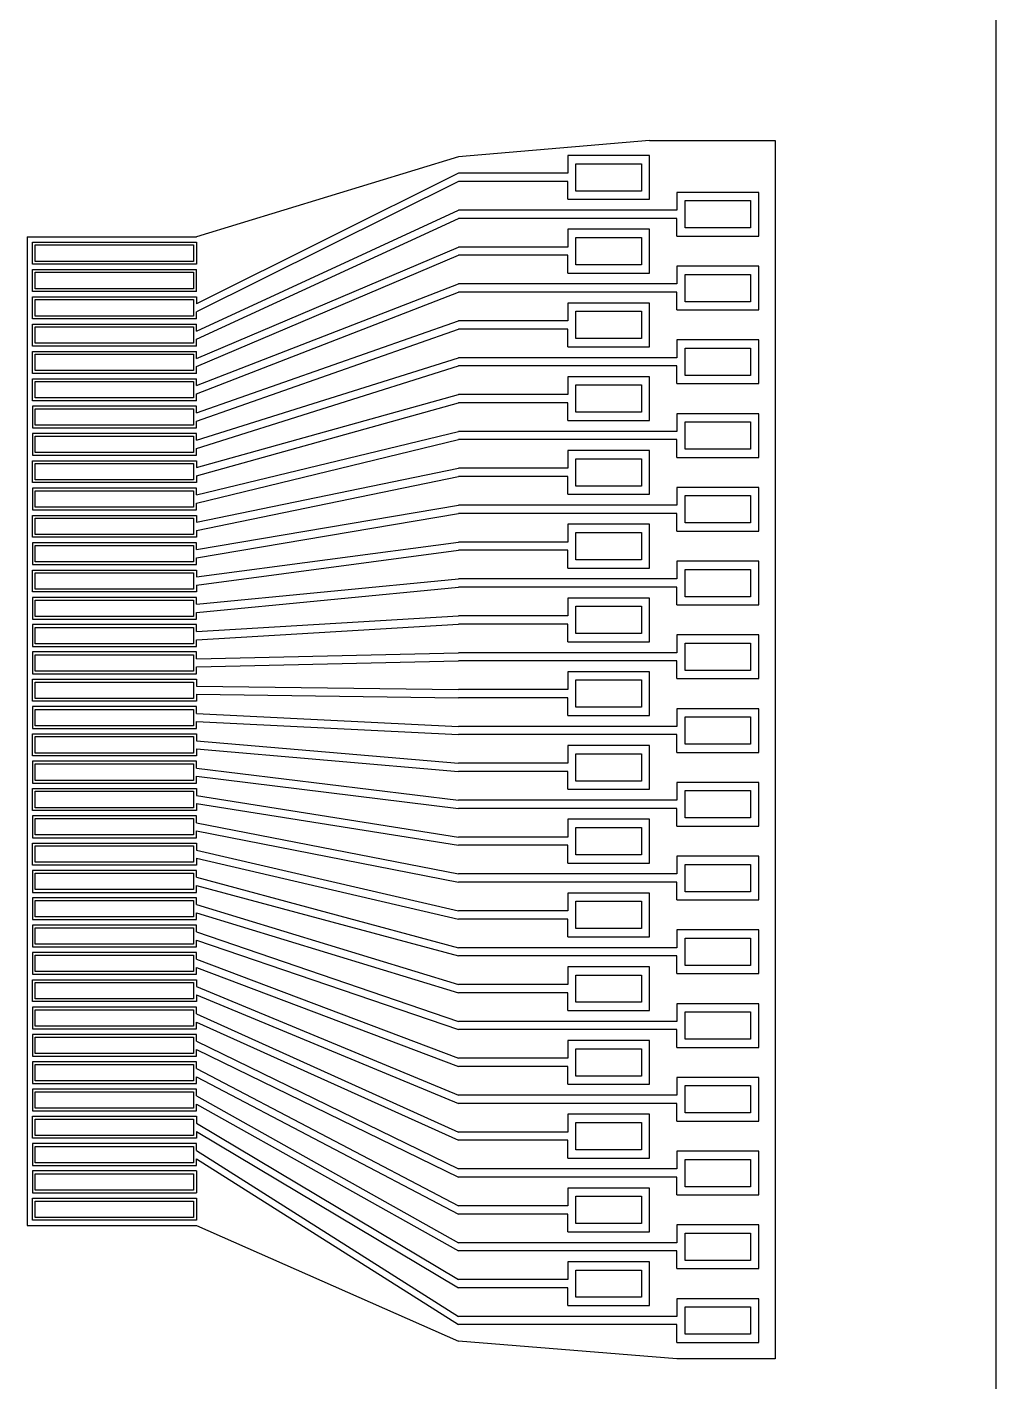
# Model space of a CAD drawing. Header units: inches. Extents: x 22 to 209, y 18 to 88.
# Drawn here: x 44.18 to 61.92, y 35.08 to 59.88 of the extents above; entities that cross this region are included whole.
import ezdxf

# ---------------------------------------------------------------- set-up
doc = ezdxf.new("R2010")
doc.units = ezdxf.units.IN
doc.header["$MEASUREMENT"] = 0
for name, color, linetype in [('Foil', 5, 'Continuous'), ('Hole', 1, 'Continuous'), ('Outline', 93, 'Continuous')]:
    doc.layers.add(name, color=color, linetype=linetype)

msp = doc.modelspace()

# ---------------------------------------------------------------- linework, layer by layer
at = {"layer": 'Foil'}
for p, q in [((61.92, 87.51), (61.92, 17.51)), ((55.577, 57.527), (54.077, 57.527)), ((54.077, 57.527), (54.077, 57.202)), ((55.577, 56.727), (55.577, 57.527)), ((52.077, 57.202), (47.277, 54.815)), ((52.077, 57.052), (47.277, 54.665)), ((54.077, 57.202), (52.077, 57.202)), ((54.077, 57.052), (52.077, 57.052)), ((54.077, 56.727), (54.077, 57.052)), ((57.577, 56.852), (56.077, 56.852)), ((56.077, 56.852), (56.077, 56.527)), ((57.577, 56.052), (57.577, 56.852)), ((54.077, 56.727), (55.577, 56.727)), ((47.277, 54.315), (52.077, 56.527)), ((47.277, 54.165), (52.077, 56.377)), ((56.077, 56.527), (52.077, 56.527)), ((56.077, 56.377), (52.077, 56.377)), ((56.077, 56.052), (56.077, 56.377)), ((55.577, 56.177), (54.077, 56.177)), ((54.077, 56.177), (54.077, 55.852)), ((55.577, 55.377), (55.577, 56.177)), ((56.077, 56.052), (57.577, 56.052)), ((44.277, 55.54), (44.277, 55.94)), ((44.277, 55.94), (47.277, 55.94)), ((47.277, 55.94), (47.277, 55.54)), ((47.277, 53.815), (52.077, 55.852)), ((54.077, 55.852), (52.077, 55.852)), ((47.277, 53.665), (52.077, 55.702)), ((54.077, 55.702), (52.077, 55.702)), ((54.077, 55.377), (54.077, 55.702)), ((47.277, 55.54), (44.277, 55.54)), ((44.277, 55.04), (44.277, 55.44)), ((44.277, 55.44), (47.277, 55.44)), ((47.277, 55.04), (47.277, 55.44)), ((54.077, 55.377), (55.577, 55.377)), ((57.577, 55.502), (56.077, 55.502)), ((56.077, 55.502), (56.077, 55.177)), ((57.577, 54.702), (57.577, 55.502)), ((47.277, 53.315), (52.077, 55.177)), ((56.077, 55.177), (52.077, 55.177)), ((47.277, 55.04), (44.277, 55.04)), ((44.277, 54.54), (44.277, 54.94)), ((44.277, 54.94), (47.277, 54.94)), ((47.277, 53.165), (52.077, 55.027)), ((47.277, 54.94), (47.277, 54.815)), ((56.077, 55.027), (52.077, 55.027)), ((55.577, 54.827), (54.077, 54.827)), ((54.077, 54.827), (54.077, 54.502)), ((55.577, 54.027), (55.577, 54.827)), ((56.077, 54.702), (56.077, 55.027)), ((47.277, 54.54), (47.277, 54.665)), ((56.077, 54.702), (57.577, 54.702)), ((47.277, 54.54), (44.277, 54.54)), ((44.277, 54.04), (44.277, 54.44)), ((44.277, 54.44), (47.277, 54.44)), ((47.277, 52.815), (52.077, 54.502)), ((47.277, 54.315), (47.277, 54.44)), ((47.277, 52.665), (52.077, 54.352)), ((54.077, 54.502), (52.077, 54.502)), ((54.077, 54.352), (52.077, 54.352)), ((54.077, 54.027), (54.077, 54.352)), ((47.277, 54.04), (47.277, 54.165)), ((57.577, 54.152), (56.077, 54.152)), ((56.077, 54.152), (56.077, 53.827)), ((57.577, 53.352), (57.577, 54.152)), ((47.277, 54.04), (44.277, 54.04)), ((44.277, 53.54), (44.277, 53.94)), ((44.277, 53.94), (47.277, 53.94)), ((47.277, 53.815), (47.277, 53.94)), ((47.277, 52.315), (52.077, 53.827)), ((56.077, 53.827), (52.077, 53.827)), ((54.077, 54.027), (55.577, 54.027)), ((47.277, 52.165), (52.077, 53.677)), ((47.277, 53.54), (47.277, 53.665)), ((56.077, 53.677), (52.077, 53.677)), ((56.077, 53.352), (56.077, 53.677)), ((47.277, 53.54), (44.277, 53.54)), ((44.277, 53.04), (44.277, 53.44)), ((44.277, 53.44), (47.277, 53.44)), ((47.277, 53.315), (47.277, 53.44)), ((55.577, 53.477), (54.077, 53.477)), ((54.077, 53.477), (54.077, 53.152)), ((55.577, 52.677), (55.577, 53.477)), ((56.077, 53.352), (57.577, 53.352)), ((47.277, 53.04), (47.277, 53.165)), ((47.277, 51.815), (52.077, 53.152)), ((54.077, 53.152), (52.077, 53.152)), ((47.277, 53.04), (44.277, 53.04)), ((47.277, 52.94), (44.277, 52.94)), ((44.277, 52.94), (44.277, 52.54)), ((47.277, 51.665), (52.077, 53.002)), ((47.277, 52.815), (47.277, 52.94)), ((54.077, 53.002), (52.077, 53.002)), ((54.077, 52.677), (54.077, 53.002)), ((47.277, 52.54), (47.277, 52.665)), ((54.077, 52.677), (55.577, 52.677)), ((57.577, 52.802), (56.077, 52.802)), ((56.077, 52.802), (56.077, 52.477)), ((57.577, 52.002), (57.577, 52.802)), ((44.277, 52.54), (47.277, 52.54)), ((47.277, 52.44), (44.277, 52.44)), ((44.277, 52.44), (44.277, 52.04)), ((47.277, 51.315), (52.077, 52.477)), ((47.277, 52.315), (47.277, 52.44)), ((56.077, 52.477), (52.077, 52.477)), ((47.277, 51.165), (52.077, 52.327)), ((47.277, 52.04), (47.277, 52.165)), ((56.077, 52.327), (52.077, 52.327)), ((55.577, 52.127), (54.077, 52.127)), ((54.077, 52.127), (54.077, 51.802)), ((55.577, 51.327), (55.577, 52.127)), ((56.077, 52.002), (56.077, 52.327)), ((44.277, 52.04), (47.277, 52.04)), ((44.277, 51.54), (44.277, 51.94)), ((44.277, 51.94), (47.277, 51.94)), ((47.277, 51.94), (47.277, 51.815)), ((56.077, 52.002), (57.577, 52.002)), ((47.277, 50.815), (52.077, 51.802)), ((47.277, 51.665), (47.277, 51.54)), ((47.277, 50.665), (52.077, 51.652)), ((54.077, 51.802), (52.077, 51.802)), ((54.077, 51.652), (52.077, 51.652)), ((54.077, 51.327), (54.077, 51.652)), ((47.277, 51.54), (44.277, 51.54)), ((47.277, 51.44), (44.277, 51.44)), ((44.277, 51.44), (44.277, 51.04)), ((47.277, 51.315), (47.277, 51.44)), ((57.577, 51.452), (56.077, 51.452)), ((56.077, 51.452), (56.077, 51.127)), ((57.577, 50.652), (57.577, 51.452)), ((47.277, 51.04), (47.277, 51.165)), ((47.277, 50.315), (52.077, 51.127)), ((56.077, 51.127), (52.077, 51.127)), ((54.077, 51.327), (55.577, 51.327)), ((44.277, 51.04), (47.277, 51.04)), ((44.277, 50.54), (44.277, 50.94)), ((44.277, 50.94), (47.277, 50.94)), ((47.277, 50.165), (52.077, 50.977)), ((47.277, 50.94), (47.277, 50.815)), ((56.077, 50.977), (52.077, 50.977)), ((56.077, 50.652), (56.077, 50.977)), ((47.277, 50.665), (47.277, 50.54)), ((55.577, 50.777), (54.077, 50.777)), ((54.077, 50.777), (54.077, 50.452)), ((55.577, 49.977), (55.577, 50.777)), ((56.077, 50.652), (57.577, 50.652)), ((47.277, 50.54), (44.277, 50.54)), ((47.277, 50.44), (44.277, 50.44)), ((44.277, 50.44), (44.277, 50.04)), ((47.277, 49.815), (52.077, 50.452)), ((47.277, 50.315), (47.277, 50.44)), ((54.077, 50.452), (52.077, 50.452)), ((47.277, 49.665), (52.077, 50.302)), ((47.277, 50.04), (47.277, 50.165)), ((54.077, 50.302), (52.077, 50.302)), ((54.077, 49.977), (54.077, 50.302)), ((57.577, 50.102), (56.077, 50.102)), ((56.077, 50.102), (56.077, 49.777)), ((57.577, 49.302), (57.577, 50.102)), ((44.277, 50.04), (47.277, 50.04)), ((44.277, 49.54), (44.277, 49.94)), ((44.277, 49.94), (47.277, 49.94)), ((47.277, 49.94), (47.277, 49.815)), ((54.077, 49.977), (55.577, 49.977)), ((47.277, 49.315), (52.077, 49.777)), ((47.277, 49.665), (47.277, 49.54)), ((47.277, 49.165), (52.077, 49.627)), ((56.077, 49.777), (52.077, 49.777)), ((56.077, 49.627), (52.077, 49.627)), ((56.077, 49.302), (56.077, 49.627)), ((47.277, 49.54), (44.277, 49.54)), ((47.277, 49.44), (44.277, 49.44)), ((44.277, 49.44), (44.277, 49.04)), ((47.277, 49.315), (47.277, 49.44)), ((55.577, 49.427), (54.077, 49.427)), ((54.077, 49.427), (54.077, 49.102)), ((55.577, 48.627), (55.577, 49.427)), ((47.277, 49.04), (47.277, 49.165)), ((56.077, 49.302), (57.577, 49.302)), ((44.277, 49.04), (47.277, 49.04)), ((47.277, 48.94), (44.277, 48.94)), ((44.277, 48.94), (44.277, 48.54)), ((47.277, 48.815), (52.077, 49.102)), ((47.277, 48.665), (52.077, 48.952)), ((47.277, 48.815), (47.277, 48.94)), ((54.077, 49.102), (52.077, 49.102)), ((54.077, 48.952), (52.077, 48.952)), ((54.077, 48.627), (54.077, 48.952)), ((47.277, 48.54), (47.277, 48.665)), ((54.077, 48.627), (55.577, 48.627)), ((57.577, 48.752), (56.077, 48.752)), ((56.077, 48.752), (56.077, 48.427)), ((57.577, 47.952), (57.577, 48.752)), ((44.277, 48.54), (47.277, 48.54)), ((47.277, 48.44), (44.277, 48.44)), ((44.277, 48.44), (44.277, 48.04)), ((47.277, 48.315), (47.277, 48.44)), ((47.277, 48.315), (52.077, 48.427)), ((56.077, 48.427), (52.077, 48.427)), ((47.277, 48.165), (52.077, 48.277)), ((47.277, 48.04), (47.277, 48.165)), ((56.077, 48.277), (52.077, 48.277)), ((56.077, 47.952), (56.077, 48.277)), ((44.277, 48.04), (47.277, 48.04)), ((44.277, 47.54), (44.277, 47.94)), ((44.277, 47.94), (47.277, 47.94)), ((47.277, 47.94), (47.277, 47.815)), ((55.577, 48.077), (54.077, 48.077)), ((54.077, 48.077), (54.077, 47.752)), ((55.577, 47.277), (55.577, 48.077)), ((56.077, 47.952), (57.577, 47.952)), ((47.277, 47.815), (52.077, 47.752)), ((47.277, 47.665), (47.277, 47.54)), ((47.277, 47.665), (52.077, 47.602)), ((54.077, 47.752), (52.077, 47.752)), ((47.277, 47.54), (44.277, 47.54)), ((47.277, 47.44), (44.277, 47.44)), ((44.277, 47.44), (44.277, 47.04)), ((47.277, 47.315), (47.277, 47.44)), ((54.077, 47.602), (52.077, 47.602)), ((54.077, 47.277), (54.077, 47.602)), ((57.577, 47.402), (56.077, 47.402)), ((56.077, 47.402), (56.077, 47.077)), ((57.577, 46.602), (57.577, 47.402)), ((47.277, 47.315), (52.077, 47.077)), ((47.277, 47.04), (47.277, 47.165)), ((47.277, 47.165), (52.077, 46.927)), ((54.077, 47.277), (55.577, 47.277)), ((44.277, 47.04), (47.277, 47.04)), ((44.277, 46.54), (44.277, 46.94)), ((44.277, 46.94), (47.277, 46.94)), ((47.277, 46.94), (47.277, 46.815)), ((56.077, 47.077), (52.077, 47.077)), ((56.077, 46.927), (52.077, 46.927)), ((56.077, 46.602), (56.077, 46.927)), ((47.277, 46.815), (52.077, 46.402)), ((47.277, 46.665), (47.277, 46.54)), ((47.277, 46.665), (52.077, 46.252)), ((55.577, 46.727), (54.077, 46.727)), ((54.077, 46.727), (54.077, 46.402)), ((55.577, 45.927), (55.577, 46.727)), ((47.277, 46.54), (44.277, 46.54)), ((47.277, 46.44), (44.277, 46.44)), ((44.277, 46.44), (44.277, 46.04)), ((47.277, 46.315), (47.277, 46.44)), ((54.077, 46.402), (52.077, 46.402)), ((56.077, 46.602), (57.577, 46.602)), ((47.277, 46.315), (52.077, 45.727)), ((47.277, 46.04), (47.277, 46.165)), ((47.277, 46.165), (52.077, 45.577)), ((54.077, 46.252), (52.077, 46.252)), ((54.077, 45.927), (54.077, 46.252)), ((44.277, 46.04), (47.277, 46.04)), ((44.277, 45.54), (44.277, 45.94)), ((44.277, 45.94), (47.277, 45.94)), ((47.277, 45.94), (47.277, 45.815)), ((54.077, 45.927), (55.577, 45.927)), ((57.577, 46.052), (56.077, 46.052)), ((56.077, 46.052), (56.077, 45.727)), ((57.577, 45.252), (57.577, 46.052)), ((47.277, 45.815), (52.077, 45.052)), ((47.277, 45.665), (47.277, 45.54)), ((47.277, 45.665), (52.077, 44.902)), ((56.077, 45.727), (52.077, 45.727)), ((47.277, 45.54), (44.277, 45.54)), ((47.277, 45.44), (44.277, 45.44)), ((44.277, 45.44), (44.277, 45.04)), ((47.277, 45.315), (47.277, 45.44)), ((56.077, 45.577), (52.077, 45.577)), ((56.077, 45.252), (56.077, 45.577)), ((47.277, 45.315), (52.077, 44.377)), ((47.277, 45.04), (47.277, 45.165)), ((47.277, 45.165), (52.077, 44.227)), ((55.577, 45.377), (54.077, 45.377)), ((54.077, 45.377), (54.077, 45.052)), ((55.577, 44.577), (55.577, 45.377)), ((56.077, 45.252), (57.577, 45.252)), ((44.277, 45.04), (47.277, 45.04)), ((44.277, 44.54), (44.277, 44.94)), ((44.277, 44.94), (47.277, 44.94)), ((47.277, 44.94), (47.277, 44.815)), ((54.077, 45.052), (52.077, 45.052)), ((54.077, 44.902), (52.077, 44.902)), ((54.077, 44.577), (54.077, 44.902)), ((47.277, 44.815), (52.077, 43.702)), ((47.277, 44.665), (47.277, 44.54)), ((47.277, 44.665), (52.077, 43.552)), ((57.577, 44.702), (56.077, 44.702)), ((56.077, 44.702), (56.077, 44.377)), ((57.577, 43.902), (57.577, 44.702)), ((47.277, 44.54), (44.277, 44.54)), ((47.277, 44.44), (44.277, 44.44)), ((44.277, 44.44), (44.277, 44.04)), ((47.277, 44.315), (47.277, 44.44)), ((54.077, 44.577), (55.577, 44.577)), ((47.277, 44.315), (52.077, 43.027)), ((47.277, 44.04), (47.277, 44.165)), ((47.277, 44.165), (52.077, 42.877)), ((56.077, 44.377), (52.077, 44.377)), ((56.077, 44.227), (52.077, 44.227)), ((56.077, 43.902), (56.077, 44.227)), ((44.277, 44.04), (47.277, 44.04)), ((47.277, 43.94), (44.277, 43.94)), ((44.277, 43.94), (44.277, 43.54)), ((47.277, 43.815), (47.277, 43.94)), ((55.577, 44.027), (54.077, 44.027)), ((54.077, 44.027), (54.077, 43.702)), ((55.577, 43.227), (55.577, 44.027)), ((56.077, 43.902), (57.577, 43.902)), ((47.277, 43.815), (52.077, 42.352)), ((47.277, 43.54), (47.277, 43.665)), ((47.277, 43.665), (52.077, 42.202)), ((54.077, 43.702), (52.077, 43.702)), ((44.277, 43.54), (47.277, 43.54)), ((47.277, 43.44), (44.277, 43.44)), ((44.277, 43.44), (44.277, 43.04)), ((47.277, 43.315), (47.277, 43.44)), ((54.077, 43.552), (52.077, 43.552)), ((54.077, 43.227), (54.077, 43.552)), ((47.277, 43.315), (52.077, 41.677)), ((47.277, 43.04), (47.277, 43.165)), ((47.277, 43.165), (52.077, 41.527)), ((54.077, 43.227), (55.577, 43.227)), ((57.577, 43.352), (56.077, 43.352)), ((56.077, 43.352), (56.077, 43.027)), ((57.577, 42.552), (57.577, 43.352)), ((44.277, 43.04), (47.277, 43.04)), ((47.277, 42.94), (44.277, 42.94)), ((44.277, 42.94), (44.277, 42.54)), ((47.277, 42.815), (47.277, 42.94)), ((56.077, 43.027), (52.077, 43.027)), ((47.277, 42.815), (52.077, 41.002)), ((47.277, 42.54), (47.277, 42.665)), ((47.277, 42.665), (52.077, 40.852)), ((56.077, 42.877), (52.077, 42.877)), ((55.577, 42.677), (54.077, 42.677)), ((54.077, 42.677), (54.077, 42.352)), ((55.577, 41.877), (55.577, 42.677)), ((56.077, 42.552), (56.077, 42.877)), ((44.277, 42.54), (47.277, 42.54)), ((44.277, 42.04), (44.277, 42.44)), ((44.277, 42.44), (47.277, 42.44)), ((47.277, 42.44), (47.277, 42.315)), ((56.077, 42.552), (57.577, 42.552)), ((47.277, 42.315), (52.077, 40.327)), ((47.277, 42.165), (47.277, 42.04)), ((47.277, 42.165), (52.077, 40.177)), ((54.077, 42.352), (52.077, 42.352)), ((54.077, 42.202), (52.077, 42.202)), ((54.077, 41.877), (54.077, 42.202)), ((47.277, 42.04), (44.277, 42.04)), ((47.277, 41.94), (44.277, 41.94)), ((44.277, 41.94), (44.277, 41.54)), ((47.277, 41.815), (47.277, 41.94)), ((57.577, 42.002), (56.077, 42.002)), ((56.077, 42.002), (56.077, 41.677)), ((57.577, 41.202), (57.577, 42.002)), ((47.277, 41.815), (52.077, 39.652)), ((47.277, 41.54), (47.277, 41.665)), ((47.277, 41.665), (52.077, 39.502)), ((56.077, 41.677), (52.077, 41.677)), ((54.077, 41.877), (55.577, 41.877)), ((44.277, 41.54), (47.277, 41.54)), ((47.277, 41.44), (44.277, 41.44)), ((44.277, 41.44), (44.277, 41.04)), ((47.277, 41.315), (47.277, 41.44)), ((56.077, 41.527), (52.077, 41.527)), ((56.077, 41.202), (56.077, 41.527)), ((47.277, 41.315), (52.077, 38.977)), ((55.577, 41.327), (54.077, 41.327)), ((54.077, 41.327), (54.077, 41.002)), ((55.577, 40.527), (55.577, 41.327)), ((56.077, 41.202), (57.577, 41.202)), ((44.277, 41.04), (47.277, 41.04)), ((47.277, 40.94), (44.277, 40.94)), ((44.277, 40.94), (44.277, 40.54)), ((47.277, 41.04), (47.277, 41.165)), ((47.277, 41.165), (52.077, 38.827)), ((47.277, 40.815), (47.277, 40.94)), ((54.077, 41.002), (52.077, 41.002)), ((47.277, 40.815), (52.077, 38.302)), ((54.077, 40.852), (52.077, 40.852)), ((54.077, 40.527), (54.077, 40.852)), ((44.277, 40.54), (47.277, 40.54)), ((47.277, 40.44), (44.277, 40.44)), ((44.277, 40.44), (44.277, 40.04)), ((47.277, 40.54), (47.277, 40.665)), ((47.277, 40.665), (52.077, 38.152)), ((47.277, 40.315), (47.277, 40.44)), ((54.077, 40.527), (55.577, 40.527)), ((57.577, 40.652), (56.077, 40.652)), ((56.077, 40.652), (56.077, 40.327)), ((57.577, 39.852), (57.577, 40.652)), ((47.277, 40.315), (52.077, 37.627)), ((56.077, 40.327), (52.077, 40.327)), ((56.077, 40.177), (52.077, 40.177)), ((56.077, 39.852), (56.077, 40.177)), ((44.277, 40.04), (47.277, 40.04)), ((44.277, 39.54), (44.277, 39.94)), ((44.277, 39.94), (47.277, 39.94)), ((47.277, 40.04), (47.277, 40.165)), ((47.277, 40.165), (52.077, 37.477)), ((47.277, 39.94), (47.277, 39.815)), ((55.577, 39.977), (54.077, 39.977)), ((54.077, 39.977), (54.077, 39.652)), ((55.577, 39.177), (55.577, 39.977)), ((47.277, 39.815), (52.077, 36.952)), ((56.077, 39.852), (57.577, 39.852)), ((47.277, 39.54), (44.277, 39.54)), ((47.277, 39.44), (44.277, 39.44)), ((44.277, 39.44), (44.277, 39.04)), ((47.277, 39.665), (47.277, 39.54)), ((47.277, 39.665), (52.077, 36.802)), ((47.277, 39.315), (47.277, 39.44)), ((54.077, 39.652), (52.077, 39.652)), ((54.077, 39.502), (52.077, 39.502)), ((54.077, 39.177), (54.077, 39.502)), ((47.277, 39.315), (52.077, 36.277)), ((57.577, 39.302), (56.077, 39.302)), ((56.077, 39.302), (56.077, 38.977)), ((57.577, 38.502), (57.577, 39.302)), ((44.277, 39.04), (47.277, 39.04)), ((47.277, 38.94), (44.277, 38.94)), ((44.277, 38.94), (44.277, 38.54)), ((47.277, 39.04), (47.277, 39.165)), ((47.277, 39.165), (52.077, 36.127)), ((47.277, 38.94), (47.277, 38.54)), ((56.077, 38.977), (52.077, 38.977)), ((54.077, 39.177), (55.577, 39.177)), ((56.077, 38.827), (52.077, 38.827)), ((56.077, 38.502), (56.077, 38.827)), ((44.277, 38.54), (47.277, 38.54)), ((44.277, 38.04), (44.277, 38.44)), ((44.277, 38.44), (47.277, 38.44)), ((47.277, 38.44), (47.277, 38.04)), ((55.577, 38.627), (54.077, 38.627)), ((54.077, 38.627), (54.077, 38.302)), ((55.577, 37.827), (55.577, 38.627)), ((56.077, 38.502), (57.577, 38.502)), ((54.077, 38.302), (52.077, 38.302)), ((47.277, 38.04), (44.277, 38.04)), ((54.077, 38.152), (52.077, 38.152)), ((54.077, 37.827), (54.077, 38.152)), ((57.577, 37.952), (56.077, 37.952)), ((56.077, 37.952), (56.077, 37.627)), ((57.577, 37.152), (57.577, 37.952)), ((54.077, 37.827), (55.577, 37.827)), ((56.077, 37.627), (52.077, 37.627)), ((56.077, 37.477), (52.077, 37.477)), ((56.077, 37.152), (56.077, 37.477)), ((55.577, 37.277), (54.077, 37.277)), ((54.077, 37.277), (54.077, 36.952)), ((55.577, 36.477), (55.577, 37.277)), ((54.077, 36.952), (52.077, 36.952)), ((56.077, 37.152), (57.577, 37.152)), ((54.077, 36.802), (52.077, 36.802)), ((54.077, 36.477), (54.077, 36.802)), ((54.077, 36.477), (55.577, 36.477)), ((57.577, 36.602), (56.077, 36.602)), ((56.077, 36.602), (56.077, 36.277)), ((57.577, 35.802), (57.577, 36.602)), ((56.077, 36.277), (52.077, 36.277)), ((56.077, 36.127), (52.077, 36.127)), ((56.077, 35.802), (56.077, 36.127)), ((56.077, 35.802), (57.577, 35.802))]:
    msp.add_line(p, q, dxfattribs=at)
at = {"layer": 'Hole'}
for p, q in [((61.92, 87.51), (61.92, 17.51)), ((54.227, 56.877), (54.227, 57.377)), ((54.227, 57.377), (55.427, 57.377)), ((55.427, 57.377), (55.427, 56.877)), ((55.427, 56.877), (54.227, 56.877)), ((56.227, 56.202), (56.227, 56.702)), ((56.227, 56.702), (57.427, 56.702)), ((57.427, 56.702), (57.427, 56.202)), ((57.427, 56.202), (56.227, 56.202)), ((44.327, 55.59), (44.327, 55.89)), ((44.327, 55.89), (47.227, 55.89)), ((47.227, 55.89), (47.227, 55.59)), ((54.227, 55.527), (54.227, 56.027)), ((54.227, 56.027), (55.427, 56.027)), ((55.427, 56.027), (55.427, 55.527)), ((47.227, 55.59), (44.327, 55.59)), ((44.327, 55.09), (44.327, 55.39)), ((44.327, 55.39), (47.227, 55.39)), ((47.227, 55.39), (47.227, 55.09)), ((55.427, 55.527), (54.227, 55.527)), ((56.227, 54.852), (56.227, 55.352)), ((56.227, 55.352), (57.427, 55.352)), ((57.427, 55.352), (57.427, 54.852)), ((47.227, 55.09), (44.327, 55.09)), ((44.327, 54.59), (44.327, 54.89)), ((44.327, 54.89), (47.227, 54.89)), ((47.227, 54.89), (47.227, 54.59)), ((57.427, 54.852), (56.227, 54.852)), ((47.227, 54.59), (44.327, 54.59)), ((54.227, 54.177), (54.227, 54.677)), ((54.227, 54.677), (55.427, 54.677)), ((55.427, 54.677), (55.427, 54.177)), ((44.327, 54.09), (44.327, 54.39)), ((44.327, 54.39), (47.227, 54.39)), ((47.227, 54.39), (47.227, 54.09)), ((47.227, 54.09), (44.327, 54.09)), ((55.427, 54.177), (54.227, 54.177)), ((44.327, 53.59), (44.327, 53.89)), ((44.327, 53.89), (47.227, 53.89)), ((47.227, 53.89), (47.227, 53.59)), ((56.227, 53.502), (56.227, 54.002)), ((56.227, 54.002), (57.427, 54.002)), ((57.427, 54.002), (57.427, 53.502)), ((47.227, 53.59), (44.327, 53.59)), ((44.327, 53.09), (44.327, 53.39)), ((44.327, 53.39), (47.227, 53.39)), ((47.227, 53.39), (47.227, 53.09)), ((54.227, 52.827), (54.227, 53.327)), ((54.227, 53.327), (55.427, 53.327)), ((55.427, 53.327), (55.427, 52.827)), ((57.427, 53.502), (56.227, 53.502)), ((47.227, 53.09), (44.327, 53.09)), ((44.327, 52.59), (44.327, 52.89)), ((44.327, 52.89), (47.227, 52.89)), ((47.227, 52.89), (47.227, 52.59)), ((55.427, 52.827), (54.227, 52.827)), ((47.227, 52.59), (44.327, 52.59)), ((56.227, 52.152), (56.227, 52.652)), ((56.227, 52.652), (57.427, 52.652)), ((57.427, 52.652), (57.427, 52.152)), ((44.327, 52.09), (44.327, 52.39)), ((44.327, 52.39), (47.227, 52.39)), ((47.227, 52.39), (47.227, 52.09)), ((47.227, 52.09), (44.327, 52.09)), ((57.427, 52.152), (56.227, 52.152)), ((44.327, 51.59), (44.327, 51.89)), ((44.327, 51.89), (47.227, 51.89)), ((47.227, 51.89), (47.227, 51.59)), ((54.227, 51.477), (54.227, 51.977)), ((54.227, 51.977), (55.427, 51.977)), ((55.427, 51.977), (55.427, 51.477)), ((47.227, 51.59), (44.327, 51.59)), ((44.327, 51.09), (44.327, 51.39)), ((44.327, 51.39), (47.227, 51.39)), ((47.227, 51.39), (47.227, 51.09)), ((55.427, 51.477), (54.227, 51.477)), ((47.227, 51.09), (44.327, 51.09)), ((56.227, 50.802), (56.227, 51.302)), ((56.227, 51.302), (57.427, 51.302)), ((57.427, 51.302), (57.427, 50.802)), ((44.327, 50.59), (44.327, 50.89)), ((44.327, 50.89), (47.227, 50.89)), ((47.227, 50.89), (47.227, 50.59)), ((54.227, 50.127), (54.227, 50.627)), ((54.227, 50.627), (55.427, 50.627)), ((55.427, 50.627), (55.427, 50.127)), ((57.427, 50.802), (56.227, 50.802)), ((47.227, 50.59), (44.327, 50.59)), ((44.327, 50.09), (44.327, 50.39)), ((44.327, 50.39), (47.227, 50.39)), ((47.227, 50.39), (47.227, 50.09)), ((55.427, 50.127), (54.227, 50.127)), ((47.227, 50.09), (44.327, 50.09)), ((44.327, 49.59), (44.327, 49.89)), ((44.327, 49.89), (47.227, 49.89)), ((47.227, 49.89), (47.227, 49.59)), ((56.227, 49.452), (56.227, 49.952)), ((56.227, 49.952), (57.427, 49.952)), ((57.427, 49.952), (57.427, 49.452)), ((47.227, 49.59), (44.327, 49.59)), ((44.327, 49.09), (44.327, 49.39)), ((44.327, 49.39), (47.227, 49.39)), ((47.227, 49.39), (47.227, 49.09)), ((57.427, 49.452), (56.227, 49.452)), ((54.227, 48.777), (54.227, 49.277)), ((54.227, 49.277), (55.427, 49.277)), ((55.427, 49.277), (55.427, 48.777)), ((47.227, 49.09), (44.327, 49.09)), ((44.327, 48.59), (44.327, 48.89)), ((44.327, 48.89), (47.227, 48.89)), ((47.227, 48.89), (47.227, 48.59)), ((55.427, 48.777), (54.227, 48.777)), ((47.227, 48.59), (44.327, 48.59)), ((44.327, 48.09), (44.327, 48.39)), ((44.327, 48.39), (47.227, 48.39)), ((47.227, 48.39), (47.227, 48.09)), ((56.227, 48.102), (56.227, 48.602)), ((56.227, 48.602), (57.427, 48.602)), ((57.427, 48.602), (57.427, 48.102)), ((47.227, 48.09), (44.327, 48.09)), ((44.327, 47.59), (44.327, 47.89)), ((44.327, 47.89), (47.227, 47.89)), ((47.227, 47.89), (47.227, 47.59)), ((54.227, 47.427), (54.227, 47.927)), ((54.227, 47.927), (55.427, 47.927)), ((55.427, 47.927), (55.427, 47.427)), ((57.427, 48.102), (56.227, 48.102)), ((47.227, 47.59), (44.327, 47.59)), ((44.327, 47.09), (44.327, 47.39)), ((44.327, 47.39), (47.227, 47.39)), ((47.227, 47.39), (47.227, 47.09)), ((55.427, 47.427), (54.227, 47.427)), ((56.227, 46.752), (56.227, 47.252)), ((56.227, 47.252), (57.427, 47.252)), ((57.427, 47.252), (57.427, 46.752)), ((47.227, 47.09), (44.327, 47.09)), ((44.327, 46.59), (44.327, 46.89)), ((44.327, 46.89), (47.227, 46.89)), ((47.227, 46.89), (47.227, 46.59)), ((57.427, 46.752), (56.227, 46.752)), ((47.227, 46.59), (44.327, 46.59)), ((44.327, 46.09), (44.327, 46.39)), ((44.327, 46.39), (47.227, 46.39)), ((47.227, 46.39), (47.227, 46.09)), ((54.227, 46.077), (54.227, 46.577)), ((54.227, 46.577), (55.427, 46.577)), ((55.427, 46.577), (55.427, 46.077)), ((47.227, 46.09), (44.327, 46.09)), ((44.327, 45.59), (44.327, 45.89)), ((44.327, 45.89), (47.227, 45.89)), ((47.227, 45.89), (47.227, 45.59)), ((55.427, 46.077), (54.227, 46.077)), ((56.227, 45.402), (56.227, 45.902)), ((56.227, 45.902), (57.427, 45.902)), ((57.427, 45.902), (57.427, 45.402)), ((47.227, 45.59), (44.327, 45.59)), ((44.327, 45.09), (44.327, 45.39)), ((44.327, 45.39), (47.227, 45.39)), ((47.227, 45.39), (47.227, 45.09)), ((57.427, 45.402), (56.227, 45.402)), ((54.227, 44.727), (54.227, 45.227)), ((54.227, 45.227), (55.427, 45.227)), ((55.427, 45.227), (55.427, 44.727)), ((47.227, 45.09), (44.327, 45.09)), ((44.327, 44.59), (44.327, 44.89)), ((44.327, 44.89), (47.227, 44.89)), ((47.227, 44.89), (47.227, 44.59)), ((55.427, 44.727), (54.227, 44.727)), ((47.227, 44.59), (44.327, 44.59)), ((56.227, 44.052), (56.227, 44.552)), ((56.227, 44.552), (57.427, 44.552)), ((57.427, 44.552), (57.427, 44.052)), ((44.327, 44.09), (44.327, 44.39)), ((44.327, 44.39), (47.227, 44.39)), ((47.227, 44.39), (47.227, 44.09)), ((47.227, 44.09), (44.327, 44.09)), ((57.427, 44.052), (56.227, 44.052)), ((44.327, 43.59), (44.327, 43.89)), ((44.327, 43.89), (47.227, 43.89)), ((47.227, 43.89), (47.227, 43.59)), ((54.227, 43.377), (54.227, 43.877)), ((54.227, 43.877), (55.427, 43.877)), ((55.427, 43.877), (55.427, 43.377)), ((47.227, 43.59), (44.327, 43.59)), ((44.327, 43.09), (44.327, 43.39)), ((44.327, 43.39), (47.227, 43.39)), ((47.227, 43.39), (47.227, 43.09)), ((55.427, 43.377), (54.227, 43.377)), ((56.227, 42.702), (56.227, 43.202)), ((56.227, 43.202), (57.427, 43.202)), ((57.427, 43.202), (57.427, 42.702)), ((47.227, 43.09), (44.327, 43.09)), ((44.327, 42.59), (44.327, 42.89)), ((44.327, 42.89), (47.227, 42.89)), ((47.227, 42.89), (47.227, 42.59)), ((57.427, 42.702), (56.227, 42.702)), ((47.227, 42.59), (44.327, 42.59)), ((54.227, 42.027), (54.227, 42.527)), ((54.227, 42.527), (55.427, 42.527)), ((55.427, 42.527), (55.427, 42.027)), ((44.327, 42.09), (44.327, 42.39)), ((44.327, 42.39), (47.227, 42.39)), ((47.227, 42.39), (47.227, 42.09)), ((47.227, 42.09), (44.327, 42.09)), ((55.427, 42.027), (54.227, 42.027)), ((44.327, 41.59), (44.327, 41.89)), ((44.327, 41.89), (47.227, 41.89)), ((47.227, 41.89), (47.227, 41.59)), ((56.227, 41.352), (56.227, 41.852)), ((56.227, 41.852), (57.427, 41.852)), ((57.427, 41.852), (57.427, 41.352)), ((47.227, 41.59), (44.327, 41.59)), ((44.327, 41.09), (44.327, 41.39)), ((44.327, 41.39), (47.227, 41.39)), ((47.227, 41.39), (47.227, 41.09)), ((54.227, 40.677), (54.227, 41.177)), ((54.227, 41.177), (55.427, 41.177)), ((55.427, 41.177), (55.427, 40.677)), ((57.427, 41.352), (56.227, 41.352)), ((47.227, 41.09), (44.327, 41.09)), ((44.327, 40.59), (44.327, 40.89)), ((44.327, 40.89), (47.227, 40.89)), ((47.227, 40.89), (47.227, 40.59)), ((55.427, 40.677), (54.227, 40.677)), ((47.227, 40.59), (44.327, 40.59)), ((56.227, 40.002), (56.227, 40.502)), ((56.227, 40.502), (57.427, 40.502)), ((57.427, 40.502), (57.427, 40.002)), ((44.327, 40.09), (44.327, 40.39)), ((44.327, 40.39), (47.227, 40.39)), ((47.227, 40.39), (47.227, 40.09)), ((47.227, 40.09), (44.327, 40.09)), ((57.427, 40.002), (56.227, 40.002)), ((44.327, 39.59), (44.327, 39.89)), ((44.327, 39.89), (47.227, 39.89)), ((47.227, 39.89), (47.227, 39.59)), ((54.227, 39.327), (54.227, 39.827)), ((54.227, 39.827), (55.427, 39.827)), ((55.427, 39.827), (55.427, 39.327)), ((47.227, 39.59), (44.327, 39.59)), ((44.327, 39.09), (44.327, 39.39)), ((44.327, 39.39), (47.227, 39.39)), ((47.227, 39.39), (47.227, 39.09)), ((55.427, 39.327), (54.227, 39.327)), ((47.227, 39.09), (44.327, 39.09)), ((56.227, 38.652), (56.227, 39.152)), ((56.227, 39.152), (57.427, 39.152)), ((57.427, 39.152), (57.427, 38.652)), ((44.327, 38.59), (44.327, 38.89)), ((44.327, 38.89), (47.227, 38.89)), ((47.227, 38.89), (47.227, 38.59)), ((47.227, 38.59), (44.327, 38.59)), ((54.227, 37.977), (54.227, 38.477)), ((54.227, 38.477), (55.427, 38.477)), ((55.427, 38.477), (55.427, 37.977)), ((57.427, 38.652), (56.227, 38.652)), ((44.327, 38.09), (44.327, 38.39)), ((44.327, 38.39), (47.227, 38.39)), ((47.227, 38.39), (47.227, 38.09)), ((47.227, 38.09), (44.327, 38.09)), ((55.427, 37.977), (54.227, 37.977)), ((56.227, 37.302), (56.227, 37.802)), ((56.227, 37.802), (57.427, 37.802)), ((57.427, 37.802), (57.427, 37.302)), ((57.427, 37.302), (56.227, 37.302)), ((54.227, 36.627), (54.227, 37.127)), ((54.227, 37.127), (55.427, 37.127)), ((55.427, 37.127), (55.427, 36.627)), ((55.427, 36.627), (54.227, 36.627)), ((56.227, 35.952), (56.227, 36.452)), ((56.227, 36.452), (57.427, 36.452)), ((57.427, 36.452), (57.427, 35.952)), ((57.427, 35.952), (56.227, 35.952))]:
    msp.add_line(p, q, dxfattribs=at)
at = {"layer": 'Outline'}
for p, q in [((61.92, 87.51), (61.92, 17.51)), ((55.577, 57.802), (52.077, 57.502)), ((55.577, 57.802), (57.877, 57.802)), ((57.877, 57.802), (57.877, 56.852)), ((52.077, 57.502), (47.277, 56.04)), ((57.877, 56.852), (57.877, 35.802)), ((44.177, 56.04), (47.277, 56.04)), ((44.177, 56.04), (44.177, 37.94)), ((44.177, 37.94), (47.277, 37.94)), ((47.277, 37.94), (52.077, 35.827)), ((56.077, 35.502), (52.077, 35.827)), ((57.877, 35.802), (57.877, 35.502)), ((57.877, 35.502), (56.077, 35.502))]:
    msp.add_line(p, q, dxfattribs=at)

doc.saveas('drawing.dxf')
